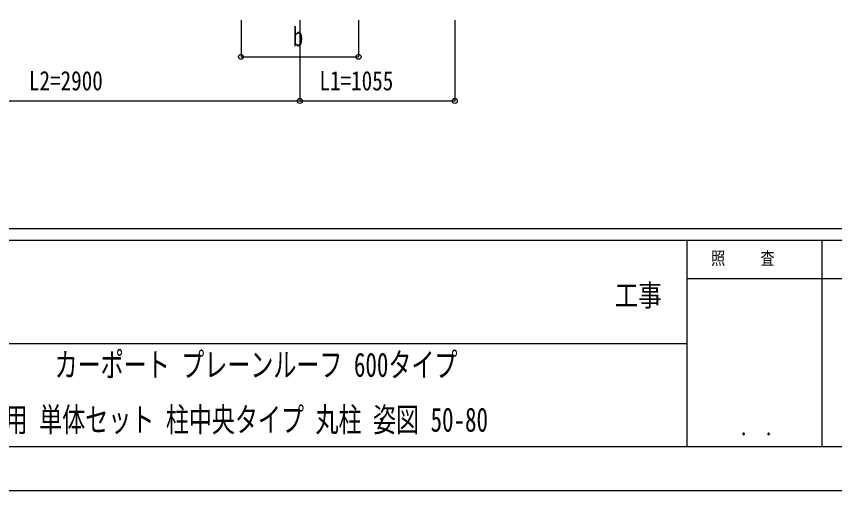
# Model space of a CAD drawing. Units: millimetres, scale not verified. Extents: x -16820 to 16820, y -11880 to 11880.
# Drawn here: x 616 to 6186, y -11880 to -8655 of the extents above; entities that cross this region are included whole.
import ezdxf
from ezdxf.enums import TextEntityAlignment as Align

# ---------------------------------------------------------------- set-up
doc = ezdxf.new("R2010")
doc.units = ezdxf.units.MM
doc.header["$LTSCALE"] = 60
for name, color, linetype in [('0-2_USER1', 3, 'Continuous'), ('0-5_YKK_D', 6, 'Continuous'), ('0-6_YKK_ZWAK', 7, 'Continuous')]:
    doc.layers.add(name, color=color, linetype=linetype)
doc.styles.add('ＭＳ ゴシック', font='')
doc.styles.get('ＭＳ ゴシック').set_extended_font_data('MS Gothic')

msp = doc.modelspace()

# ---------------------------------------------------------------- linework, layer by layer
at = {"layer": '0-5_YKK_D'}
for p, q in [((2145.08, -8680), (2145.08, -8931)), ((2545.08, -8680), (2545.08, -9231)), ((2545.08, -8680), (2545.08, -9231)), ((2945.08, -8680), (2945.08, -8931)), ((3600.07, -8680), (3600.07, -9231)), ((2145.08, -8930), (2945.08, -8930)), ((-354.92, -9230), (2545.08, -9230)), ((2545.08, -9230), (3600.07, -9230))]:
    msp.add_line(p, q, dxfattribs=at)
for centre in [(2145.08, -8930), (2945.08, -8930), (2545.08, -9230), (2545.08, -9230), (3600.07, -9230)]:
    msp.add_circle(centre, 17, dxfattribs=at)
at = {"layer": '0-6_YKK_ZWAK'}
for p, q in [((15580.08, -10100), (-15619.92, -10100)), ((5180.08, -10180), (-19.92, -10180)), ((6100.08, -10180), (6100.08, -11580)), ((7940.08, -10440), (5180.08, -10440)), ((-19.92, -10880), (5180.08, -10880)), ((-19.92, -11580), (5180.08, -11580)), ((5180.08, -11580), (7940.08, -11580))]:
    msp.add_line(p, q, dxfattribs=at)
msp.add_lwpolyline([(-16820, -11880), (16820, -11880), (16820, 11880), (-16820, 11880)], close=True, dxfattribs=at)
msp.add_lwpolyline([(7940.08, -10180), (5180.08, -10180), (5180.08, -11580)], dxfattribs=at)

# ---------------------------------------------------------------- texts
at = {"layer": '0-2_USER1', "style": 'ＭＳ ゴシック', "width": 0.7}
for s, p in [('カーポート プレーンルーフ 600タイプ', (876.19, -11155.33)), ('3台用 単体セット 柱中央タイプ 丸柱 姿図 50-80', (301.25, -11528.67))]:
    msp.add_text(s, height=164.2, dxfattribs=at).set_placement(p, align=Align.BOTTOM_LEFT)
at = {"layer": '0-5_YKK_D', "style": 'ＭＳ ゴシック', "width": 0.8}
for s, p in [('b', (2497.08, -8898)), ('L2=2900', (701.48, -9198)), ('L1=1055', (2678.97, -9198))]:
    msp.add_text(s, height=132, dxfattribs=at).set_placement(p, align=Align.BOTTOM_LEFT)
at = {"layer": '0-6_YKK_ZWAK', "style": 'ＭＳ ゴシック', "width": 0.8}
for s, height, p in [('照     査', 87.98, (5345.68, -10370)), ('工事', 146.6, (4689.33, -10669.86)), ('． ．', 103.7, (5540, -11537.41))]:
    msp.add_text(s, height=height, dxfattribs=at).set_placement(p, align=Align.BOTTOM_LEFT)

doc.saveas('drawing.dxf')
